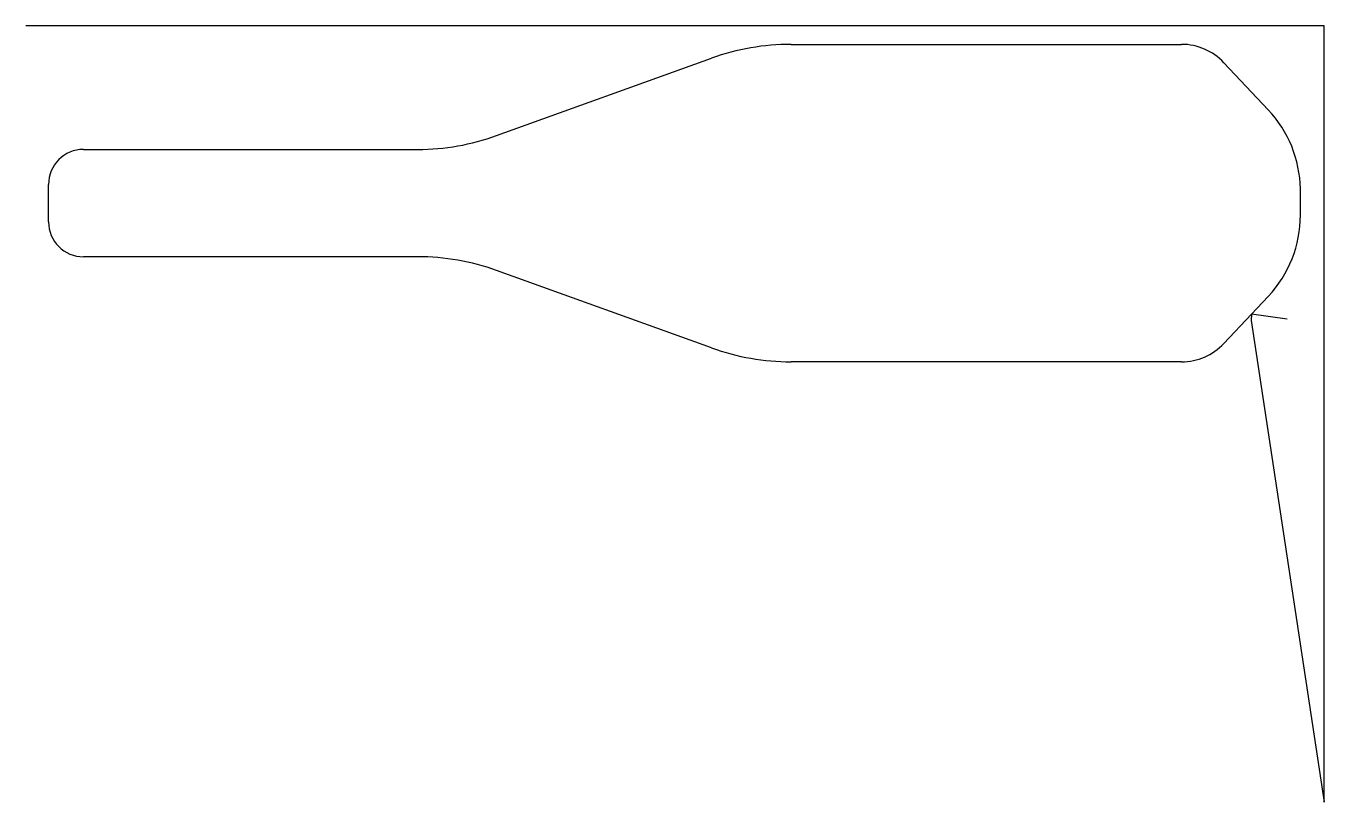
# Model space of a CAD drawing. Header units: metres. Extents: x 0 to 1113, y 0 to 665.
import ezdxf

# ---------------------------------------------------------------- set-up
doc = ezdxf.new("R2010")
doc.units = ezdxf.units.M

msp = doc.modelspace()

# ---------------------------------------------------------------- linework, layer by layer
at = {"layer": 'TOOL_0'}
for p, q in [((1, 664.889), (0, 664.889)), ((1112.537, 664.889), (1, 664.889)), ((1112.537, 1.001), (1112.537, 664.889)), ((655.728, 649.149), (990.339, 649.149)), ((403.325, 570.912), (587.645, 637.267)), ((1026.749, 633.417), (1064.736, 593.056)), ((49.325, 559.149), (335.921, 559.149)), ((19.325, 497.149), (19.325, 529.149)), ((335.921, 467.149), (49.325, 467.149)), ((587.644, 389.031), (403.326, 455.386)), ((1064.736, 433.242), (1050.45, 418.063)), ((1050.45, 418.063), (1026.749, 392.881)), ((1050.45, 418.063), (1050.197, 412.413)), ((1050.197, 412.413), (1112.537, 0.001)), ((1081.069, 413.573), (1050.45, 418.063)), ((990.339, 377.149), (655.728, 377.149)), ((1112.537, 0.001), (1112.537, 1.001)), ((1112.537, 1.001), (1112.537, 0.001)), ((1112.537, 0.001), (1112.537, 1.001))]:
    msp.add_line(p, q, dxfattribs=at)
for centre, radius, start, end in [((655.728, 448.149), 201, 90, 109.799016), ((990.315, 599.094), 50.055, 43.291116, 89.972528), ((990.824, 523.491), 101.5, 1.109857, 43.26461), ((335.921, 758.149), 199, 270, 289.798519), ((49.325, 529.149), 30, 90, 180), ((-77.566, 513.149), 1169.936, 359.49351, 0.602776), ((990.761, 502.832), 101.563, 316.749479, 359.985896), ((49.325, 497.149), 30, 180, 270), ((335.921, 268.149), 199, 70.20121, 90), ((990.315, 427.205), 50.056, 270.027471, 316.708051), ((655.728, 578.149), 201, 250.200716, 270)]:
    msp.add_arc(centre, radius, start, end, dxfattribs=at)

doc.saveas('drawing.dxf')
